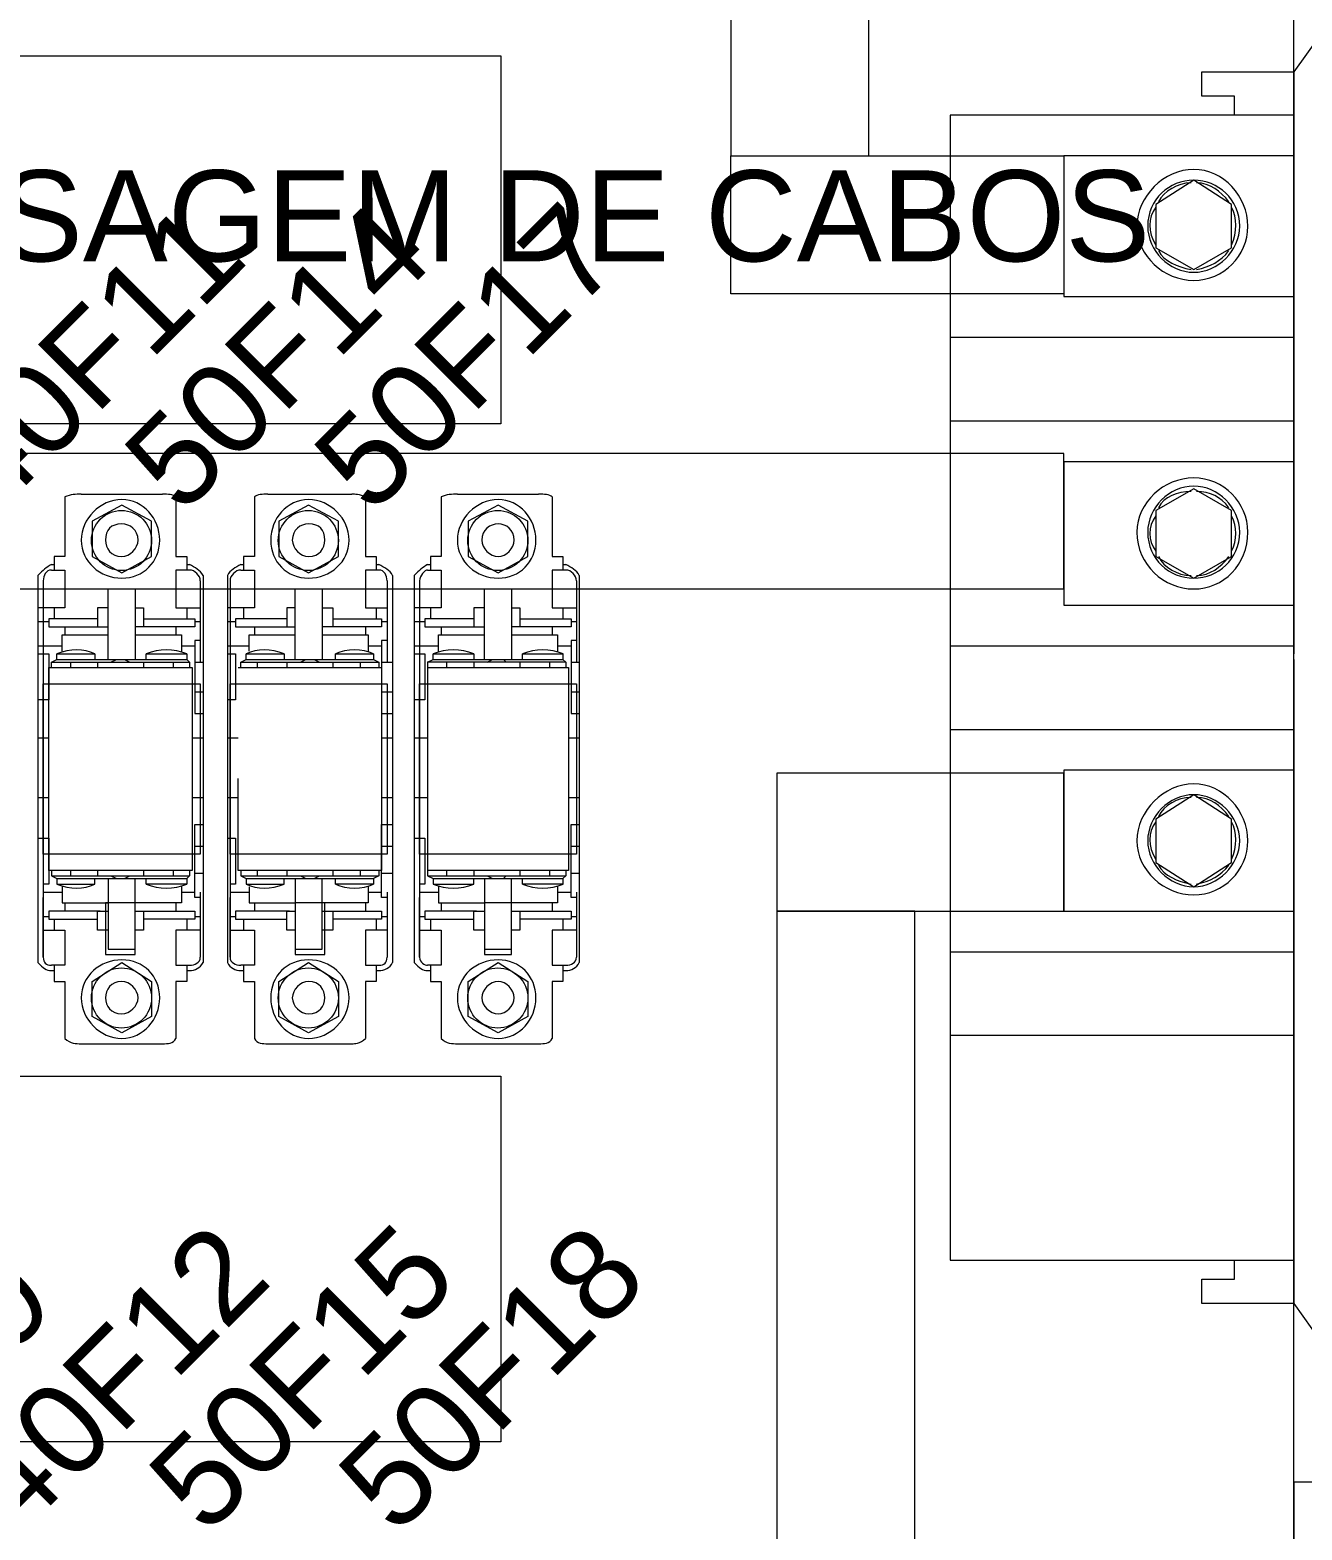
# Model space of a CAD drawing. Header units: millimetres. Extents: x 1004 to 59588, y 686 to 38112.
# Drawn here: x 17437.8 to 17714.2, y 12501.4 to 12827.4 of the extents above; entities that cross this region are included whole.
import ezdxf

# ---------------------------------------------------------------- set-up
doc = ezdxf.new("R2010")
doc.units = ezdxf.units.MM
doc.layers.add('PDF4_Geometry', color=7, linetype='Continuous')
doc.layers.add('PDF4_Text', color=7, linetype='Continuous')
doc.styles.add('PDF Arial', font='arial.ttf')

msp = doc.modelspace()

# ---------------------------------------------------------------- linework, layer by layer
at = {"layer": 'PDF4_Geometry', "lineweight": 0}
for points in [[(17293.05, 12316.48), (17712.46, 12316.48), (17712.46, 13003.54), (17293.05, 13003.54)], [(17590.11, 12800.01), (17620.11, 12800.01), (17620.11, 12917.07), (17590.11, 12917.07)], [(17590.11, 12770.01), (17590.11, 12800.01), (17662.46, 12800.01), (17662.46, 12770.01)], [(17690.69, 12794.71), (17682.46, 12789.42), (17682.46, 12780.01), (17690.69, 12775.3), (17698.93, 12780.01), (17698.93, 12789.42)], [(17307.75, 12705.89), (17662.46, 12705.89), (17662.46, 12735.3), (17307.75, 12735.3)], [(17690.69, 12727.65), (17682.46, 12722.95), (17682.46, 12712.95), (17690.69, 12708.24), (17698.93, 12712.95), (17698.93, 12722.95)], [(17600.11, 12635.89), (17662.46, 12635.89), (17662.46, 12665.89), (17600.11, 12665.89)], [(17690.69, 12661.18), (17682.46, 12655.89), (17682.46, 12646.48), (17690.69, 12641.18), (17698.93, 12646.48), (17698.93, 12655.89)], [(17630.11, 12635.89), (17600.11, 12635.89), (17600.11, 12498.83), (17630.11, 12498.83)]]:
    msp.add_lwpolyline(points, close=True, dxfattribs=at)
at = {"layer": 'PDF4_Geometry', "lineweight": 18}
for points in [[(17718.34, 12826.48), (17712.46, 12818.24)], [(17445.4, 12725.89), (17445.4, 12712.95), (17443.05, 12712.95), (17443.05, 12710.01)], [(17448.93, 12726.48), (17466.58, 12726.48)], [(17469.52, 12725.89), (17469.52, 12712.95), (17471.87, 12712.95), (17471.87, 12710.01)], [(17486.58, 12725.89), (17486.58, 12712.95), (17484.22, 12712.95), (17484.22, 12710.01)], [(17489.52, 12726.48), (17507.75, 12726.48)], [(17510.69, 12725.89), (17510.69, 12712.95), (17513.05, 12712.95), (17513.05, 12710.01)], [(17527.16, 12725.89), (17527.16, 12712.95), (17524.81, 12712.95), (17524.81, 12710.01)], [(17530.69, 12726.48), (17548.34, 12726.48)], [(17551.28, 12725.89), (17551.28, 12712.95), (17553.63, 12712.95), (17553.63, 12710.01)], [(17442.46, 12710.01), (17445.4, 12710.01), (17445.4, 12701.77), (17439.52, 12701.77)], [(17442.46, 12711.18), (17443.05, 12711.18)], [(17472.46, 12710.01), (17469.52, 12710.01), (17469.52, 12701.77), (17474.81, 12701.77)], [(17471.87, 12711.18), (17472.46, 12711.18)], [(17472.46, 12710.01), (17472.46, 12710.01)], [(17483.63, 12710.01), (17486.58, 12710.01), (17486.58, 12701.77), (17480.69, 12701.77)], [(17483.63, 12711.18), (17484.22, 12711.18)], [(17513.63, 12710.01), (17510.69, 12710.01), (17510.69, 12701.77), (17515.4, 12701.77)], [(17513.05, 12711.18), (17513.63, 12711.18)], [(17513.63, 12710.01), (17513.63, 12710.01)], [(17524.22, 12710.01), (17527.16, 12710.01), (17527.16, 12701.77), (17521.28, 12701.77)], [(17524.22, 12711.18), (17524.81, 12711.18)], [(17554.22, 12710.01), (17551.28, 12710.01), (17551.28, 12701.77), (17556.58, 12701.77)], [(17553.63, 12711.18), (17554.22, 12711.18)], [(17554.22, 12710.01), (17554.22, 12710.01)], [(17439.52, 12708.83), (17439.52, 12691.77), (17439.52, 12664.71), (17439.52, 12624.71)], [(17440.69, 12707.65), (17440.69, 12701.77)], [(17474.81, 12707.65), (17474.81, 12690.01)], [(17475.4, 12708.83), (17475.4, 12664.71), (17475.4, 12624.71)], [(17480.69, 12708.83), (17480.69, 12691.77), (17480.69, 12664.71), (17480.69, 12624.71)], [(17481.28, 12707.65), (17481.28, 12701.77)], [(17515.4, 12707.65), (17515.4, 12690.01)], [(17516.58, 12708.83), (17516.58, 12664.71), (17516.58, 12624.71)], [(17521.28, 12708.83), (17521.28, 12691.77), (17521.28, 12664.71), (17521.28, 12624.71)], [(17522.46, 12707.65), (17522.46, 12701.77)], [(17556.58, 12707.65), (17556.58, 12690.01)], [(17557.16, 12708.83), (17557.16, 12664.71), (17557.16, 12624.71)], [(17454.81, 12690.59), (17454.81, 12705.89), (17460.69, 12705.89), (17460.69, 12690.59)], [(17495.4, 12690.59), (17495.4, 12705.89), (17501.28, 12705.89), (17501.28, 12690.59)], [(17536.58, 12690.59), (17536.58, 12705.89), (17542.46, 12705.89), (17542.46, 12690.59)], [(17443.05, 12701.77), (17443.05, 12699.42)], [(17454.81, 12701.77), (17452.46, 12701.77), (17452.46, 12697.65)], [(17460.69, 12701.77), (17462.46, 12701.77), (17462.46, 12697.65)], [(17471.87, 12701.77), (17471.87, 12699.42)], [(17484.22, 12701.77), (17484.22, 12699.42)], [(17495.4, 12701.77), (17493.63, 12701.77), (17493.63, 12697.65)], [(17501.28, 12701.77), (17503.63, 12701.77), (17503.63, 12697.65)], [(17513.05, 12701.77), (17513.05, 12699.42)], [(17524.81, 12701.77), (17524.81, 12699.42)], [(17536.58, 12701.77), (17534.22, 12701.77), (17534.22, 12697.65)], [(17542.46, 12701.77), (17544.22, 12701.77), (17544.22, 12697.65)], [(17553.63, 12701.77), (17553.63, 12699.42)], [(17439.52, 12698.83), (17441.87, 12698.83)], [(17452.46, 12699.42), (17441.87, 12699.42), (17441.87, 12697.65), (17454.81, 12697.65)], [(17445.4, 12697.65), (17445.4, 12695.89)], [(17462.46, 12699.42), (17473.63, 12699.42), (17473.63, 12697.65), (17460.69, 12697.65)], [(17469.52, 12697.65), (17469.52, 12695.89)], [(17473.63, 12698.83), (17474.81, 12698.83)], [(17480.69, 12698.83), (17482.46, 12698.83)], [(17493.63, 12699.42), (17482.46, 12699.42), (17482.46, 12697.65), (17495.4, 12697.65)], [(17486.58, 12697.65), (17486.58, 12695.89)], [(17503.63, 12699.42), (17514.22, 12699.42), (17514.22, 12697.65), (17501.28, 12697.65)], [(17510.69, 12697.65), (17510.69, 12695.89)], [(17514.22, 12698.83), (17515.4, 12698.83)], [(17521.28, 12698.83), (17523.63, 12698.83)], [(17534.22, 12699.42), (17523.63, 12699.42), (17523.63, 12697.65), (17536.58, 12697.65)], [(17527.16, 12697.65), (17527.16, 12695.89)], [(17544.22, 12699.42), (17555.4, 12699.42), (17555.4, 12697.65), (17542.46, 12697.65)], [(17551.28, 12697.65), (17551.28, 12695.89)], [(17555.4, 12698.83), (17556.58, 12698.83)], [(17439.52, 12693.54), (17444.81, 12693.54)], [(17444.81, 12692.36), (17444.81, 12695.89), (17454.81, 12695.89)], [(17460.69, 12695.89), (17470.69, 12695.89), (17470.69, 12692.36)], [(17470.69, 12693.54), (17473.63, 12693.54)], [(17474.81, 12694.71), (17473.63, 12694.71), (17473.63, 12678.83), (17475.4, 12678.83)], [(17480.69, 12693.54), (17485.4, 12693.54)], [(17485.4, 12692.36), (17485.4, 12695.89), (17495.4, 12695.89)], [(17501.28, 12695.89), (17511.28, 12695.89), (17511.28, 12692.36)], [(17511.28, 12693.54), (17514.22, 12693.54)], [(17515.4, 12694.71), (17514.22, 12694.71), (17514.22, 12678.83), (17516.58, 12678.83)], [(17521.28, 12693.54), (17526.58, 12693.54)], [(17526.58, 12692.36), (17526.58, 12695.89), (17536.58, 12695.89)], [(17542.46, 12695.89), (17552.46, 12695.89), (17552.46, 12692.36)], [(17552.46, 12693.54), (17555.4, 12693.54)], [(17556.58, 12694.71), (17555.4, 12694.71), (17555.4, 12678.83), (17557.16, 12678.83)], [(17439.52, 12691.77), (17441.87, 12691.77), (17441.87, 12681.77), (17439.52, 12681.77)], [(17442.46, 12688.83), (17442.46, 12690.01), (17443.63, 12690.59), (17443.63, 12691.77), (17451.87, 12691.77), (17451.87, 12690.59)], [(17442.46, 12690.01), (17472.46, 12690.01)], [(17443.63, 12690.59), (17471.87, 12690.59)], [(17446.58, 12690.01), (17446.58, 12688.83)], [(17452.46, 12690.01), (17452.46, 12688.83)], [(17455.4, 12690.01), (17456.58, 12690.59)], [(17458.34, 12690.59), (17459.52, 12690.01)], [(17462.46, 12690.01), (17462.46, 12688.83)], [(17463.05, 12690.59), (17463.05, 12691.77), (17471.87, 12691.77), (17471.87, 12690.59), (17472.46, 12690.01), (17472.46, 12688.83)], [(17468.93, 12690.01), (17468.93, 12688.83)], [(17473.63, 12690.01), (17475.4, 12690.01)], [(17480.69, 12691.77), (17482.46, 12691.77), (17482.46, 12681.77), (17480.69, 12681.77)], [(17483.63, 12688.83), (17483.63, 12690.01), (17484.81, 12690.59), (17484.81, 12691.77), (17493.05, 12691.77), (17493.05, 12690.59)], [(17483.63, 12690.01), (17513.63, 12690.01)], [(17484.81, 12690.59), (17512.46, 12690.59)], [(17487.16, 12690.01), (17487.16, 12688.83)], [(17493.63, 12690.01), (17493.63, 12688.83)], [(17496.58, 12690.01), (17497.75, 12690.59)], [(17499.52, 12690.59), (17500.69, 12690.01)], [(17503.63, 12690.01), (17503.63, 12688.83)], [(17504.22, 12690.59), (17504.22, 12691.77), (17512.46, 12691.77), (17512.46, 12690.59), (17513.63, 12690.01), (17513.63, 12688.83)], [(17509.52, 12690.01), (17509.52, 12688.83)], [(17514.22, 12690.01), (17516.58, 12690.01)], [(17521.28, 12691.77), (17523.63, 12691.77), (17523.63, 12681.77), (17521.28, 12681.77)], [(17524.22, 12690.01), (17525.4, 12690.59), (17525.4, 12691.77), (17534.22, 12691.77), (17534.22, 12690.59)], [(17554.22, 12690.01), (17524.22, 12690.01), (17524.22, 12688.83), (17524.22, 12664.71), (17524.22, 12644.71), (17524.22, 12643.54), (17525.4, 12642.95), (17553.63, 12642.95)], [(17525.4, 12690.59), (17553.63, 12690.59)], [(17528.34, 12690.01), (17528.34, 12688.83)], [(17534.22, 12690.01), (17534.22, 12688.83)], [(17537.16, 12690.01), (17538.34, 12690.59)], [(17540.69, 12690.59), (17541.28, 12690.01)], [(17544.22, 12690.01), (17544.22, 12688.83)], [(17544.81, 12690.59), (17544.81, 12691.77), (17553.63, 12691.77), (17553.63, 12690.59), (17554.22, 12690.01), (17554.22, 12688.83)], [(17550.69, 12690.01), (17550.69, 12688.83)], [(17555.4, 12690.01), (17557.16, 12690.01)], [(17483.05, 12688.83), (17514.22, 12688.83), (17514.22, 12664.71), (17514.22, 12644.71), (17483.05, 12644.71), (17483.05, 12664.71)], [(17524.22, 12688.83), (17554.81, 12688.83), (17554.81, 12664.71), (17554.81, 12644.71), (17524.22, 12644.71)], [(17473.63, 12683.54), (17475.4, 12683.54)], [(17514.22, 12683.54), (17516.58, 12683.54)], [(17555.4, 12683.54), (17557.16, 12683.54)], [(17439.52, 12673.54), (17441.87, 12673.54)], [(17473.05, 12673.54), (17475.4, 12673.54)], [(17480.69, 12673.54), (17483.05, 12673.54)], [(17514.22, 12673.54), (17516.58, 12673.54)], [(17521.28, 12673.54), (17524.22, 12673.54)], [(17554.81, 12673.54), (17557.16, 12673.54)], [(17439.52, 12660.59), (17441.87, 12660.59)], [(17473.05, 12660.59), (17475.4, 12660.59)], [(17480.69, 12660.59), (17483.05, 12660.59)], [(17514.22, 12660.59), (17516.58, 12660.59)], [(17521.28, 12660.59), (17524.22, 12660.59)], [(17554.81, 12660.59), (17557.16, 12660.59)], [(17474.81, 12638.83), (17473.63, 12638.83), (17473.63, 12654.71), (17475.4, 12654.71)], [(17515.4, 12638.83), (17514.22, 12638.83), (17514.22, 12654.71), (17516.58, 12654.71)], [(17556.58, 12638.83), (17555.4, 12638.83), (17555.4, 12654.71), (17557.16, 12654.71)], [(17439.52, 12651.77), (17441.87, 12651.77), (17441.87, 12641.77), (17440.69, 12641.77), (17440.69, 12625.89), (17440.69, 12638.83)], [(17480.69, 12651.77), (17482.46, 12651.77), (17482.46, 12641.77), (17481.28, 12641.77), (17481.28, 12625.89), (17481.28, 12638.83)], [(17521.28, 12651.77), (17523.63, 12651.77), (17523.63, 12641.77), (17522.46, 12641.77), (17522.46, 12625.89), (17522.46, 12638.83)], [(17473.63, 12650.01), (17475.4, 12650.01)], [(17514.22, 12650.01), (17516.58, 12650.01)], [(17555.4, 12650.01), (17557.16, 12650.01)], [(17442.46, 12644.71), (17442.46, 12643.54), (17443.63, 12642.95), (17471.87, 12642.95)], [(17446.58, 12644.71), (17446.58, 12643.54)], [(17452.46, 12644.71), (17452.46, 12643.54)], [(17462.46, 12644.71), (17462.46, 12643.54)], [(17472.46, 12644.71), (17472.46, 12643.54), (17471.87, 12642.95), (17471.87, 12641.77), (17463.05, 12641.77), (17463.05, 12642.95)], [(17468.93, 12644.71), (17468.93, 12643.54)], [(17473.63, 12644.12), (17475.4, 12644.12)], [(17483.63, 12644.71), (17483.63, 12643.54), (17484.81, 12642.95), (17512.46, 12642.95)], [(17487.16, 12644.71), (17487.16, 12643.54)], [(17493.63, 12644.71), (17493.63, 12643.54)], [(17503.63, 12644.71), (17503.63, 12643.54)], [(17513.63, 12644.71), (17513.63, 12643.54), (17512.46, 12642.95), (17512.46, 12641.77), (17504.22, 12641.77), (17504.22, 12642.95)], [(17509.52, 12644.71), (17509.52, 12643.54)], [(17514.22, 12644.12), (17516.58, 12644.12)], [(17528.34, 12644.71), (17528.34, 12643.54)], [(17534.22, 12644.71), (17534.22, 12643.54)], [(17544.22, 12644.71), (17544.22, 12643.54)], [(17554.22, 12644.71), (17554.22, 12643.54), (17553.63, 12642.95), (17553.63, 12641.77), (17544.81, 12641.77), (17544.81, 12642.95)], [(17550.69, 12644.71), (17550.69, 12643.54)], [(17555.4, 12644.12), (17557.16, 12644.12)], [(17442.46, 12643.54), (17472.46, 12643.54)], [(17443.63, 12642.95), (17443.63, 12641.77), (17451.87, 12641.77), (17451.87, 12642.95)], [(17444.81, 12641.18), (17444.81, 12637.65), (17454.81, 12637.65)], [(17470.69, 12641.18), (17470.69, 12637.65), (17460.69, 12637.65), (17454.22, 12637.65), (17454.22, 12626.48), (17460.69, 12626.48), (17460.69, 12637.65)], [(17454.81, 12642.95), (17454.81, 12627.65), (17460.69, 12627.65), (17460.69, 12642.95)], [(17455.4, 12643.54), (17456.58, 12642.95)], [(17458.34, 12642.95), (17459.52, 12643.54)], [(17483.63, 12643.54), (17513.63, 12643.54)], [(17484.81, 12642.95), (17484.81, 12641.77), (17493.05, 12641.77), (17493.05, 12642.95)], [(17485.4, 12641.18), (17485.4, 12637.65), (17495.4, 12637.65), (17495.4, 12626.48), (17501.87, 12626.48), (17501.87, 12637.65), (17495.4, 12637.65)], [(17495.4, 12642.95), (17495.4, 12627.65), (17501.28, 12627.65), (17501.28, 12642.95)], [(17496.58, 12643.54), (17497.75, 12642.95)], [(17499.52, 12642.95), (17500.69, 12643.54)], [(17511.28, 12641.18), (17511.28, 12637.65), (17501.28, 12637.65)], [(17524.22, 12643.54), (17554.22, 12643.54)], [(17525.4, 12642.95), (17525.4, 12641.77), (17534.22, 12641.77), (17534.22, 12642.95)], [(17526.58, 12641.18), (17526.58, 12637.65), (17536.58, 12637.65), (17536.58, 12626.48), (17542.46, 12626.48), (17542.46, 12637.65)], [(17536.58, 12642.95), (17536.58, 12627.65), (17542.46, 12627.65), (17542.46, 12642.95)], [(17552.46, 12641.18), (17552.46, 12637.65), (17542.46, 12637.65), (17536.58, 12637.65)], [(17537.16, 12643.54), (17538.34, 12642.95)], [(17540.69, 12642.95), (17541.28, 12643.54)], [(17440.69, 12640.01), (17444.81, 12640.01)], [(17445.4, 12637.65), (17445.4, 12635.89)], [(17469.52, 12637.65), (17469.52, 12635.89)], [(17470.69, 12640.01), (17473.63, 12640.01)], [(17474.81, 12640.01), (17474.81, 12625.89)], [(17481.28, 12640.01), (17485.4, 12640.01)], [(17486.58, 12637.65), (17486.58, 12635.89)], [(17510.69, 12637.65), (17510.69, 12635.89)], [(17511.28, 12640.01), (17514.22, 12640.01)], [(17515.4, 12640.01), (17515.4, 12625.89)], [(17522.46, 12640.01), (17526.58, 12640.01)], [(17527.16, 12637.65), (17527.16, 12635.89)], [(17551.28, 12637.65), (17551.28, 12635.89)], [(17552.46, 12640.01), (17555.4, 12640.01)], [(17556.58, 12640.01), (17556.58, 12625.89)], [(17440.69, 12634.71), (17441.87, 12634.71)], [(17453.05, 12635.89), (17441.87, 12635.89), (17441.87, 12634.12), (17452.46, 12634.12)], [(17454.81, 12631.77), (17452.46, 12631.77), (17452.46, 12635.89), (17454.81, 12635.89)], [(17460.69, 12635.89), (17462.46, 12635.89), (17462.46, 12631.77), (17460.69, 12631.77)], [(17461.87, 12635.89), (17473.63, 12635.89), (17473.63, 12634.12), (17462.46, 12634.12)], [(17473.63, 12634.71), (17474.81, 12634.71)], [(17481.28, 12634.71), (17482.46, 12634.71)], [(17494.22, 12635.89), (17482.46, 12635.89), (17482.46, 12634.12), (17493.63, 12634.12)], [(17495.4, 12631.77), (17493.63, 12631.77), (17493.63, 12635.89), (17495.4, 12635.89)], [(17501.28, 12635.89), (17503.63, 12635.89), (17503.63, 12631.77), (17501.28, 12631.77)], [(17503.05, 12635.89), (17514.22, 12635.89), (17514.22, 12634.12), (17503.63, 12634.12)], [(17514.22, 12634.71), (17515.4, 12634.71)], [(17522.46, 12634.71), (17523.63, 12634.71)], [(17534.81, 12635.89), (17523.63, 12635.89), (17523.63, 12634.12), (17534.22, 12634.12)], [(17536.58, 12631.77), (17534.22, 12631.77), (17534.22, 12635.89), (17536.58, 12635.89)], [(17542.46, 12635.89), (17544.22, 12635.89), (17544.22, 12631.77), (17542.46, 12631.77)], [(17543.63, 12635.89), (17555.4, 12635.89), (17555.4, 12634.12), (17544.22, 12634.12)], [(17555.4, 12634.71), (17556.58, 12634.71)], [(17440.69, 12631.77), (17445.4, 12631.77), (17445.4, 12624.12), (17442.46, 12624.12)], [(17443.05, 12634.12), (17443.05, 12631.77)], [(17474.81, 12631.77), (17469.52, 12631.77), (17469.52, 12624.12), (17472.46, 12624.12)], [(17471.87, 12634.12), (17471.87, 12631.77)], [(17481.28, 12631.77), (17486.58, 12631.77), (17486.58, 12624.12), (17483.63, 12624.12)], [(17484.22, 12634.12), (17484.22, 12631.77)], [(17515.4, 12631.77), (17510.69, 12631.77), (17510.69, 12624.12), (17513.63, 12624.12)], [(17513.05, 12634.12), (17513.05, 12631.77)], [(17522.46, 12631.77), (17527.16, 12631.77), (17527.16, 12624.12), (17524.22, 12624.12)], [(17524.81, 12634.12), (17524.81, 12631.77)], [(17556.58, 12631.77), (17551.28, 12631.77), (17551.28, 12624.12), (17554.22, 12624.12)], [(17553.63, 12634.12), (17553.63, 12631.77)], [(17442.46, 12622.95), (17443.05, 12622.95)], [(17443.05, 12624.12), (17443.05, 12620.59), (17445.4, 12620.59), (17445.4, 12608.24)], [(17471.87, 12624.12), (17471.87, 12620.59), (17469.52, 12620.59), (17469.52, 12608.24)], [(17471.87, 12622.95), (17472.46, 12622.95)], [(17483.63, 12622.95), (17484.22, 12622.95)], [(17484.22, 12624.12), (17484.22, 12620.59), (17486.58, 12620.59), (17486.58, 12608.24)], [(17513.05, 12624.12), (17513.05, 12620.59), (17510.69, 12620.59), (17510.69, 12608.24)], [(17513.05, 12622.95), (17513.63, 12622.95)], [(17524.22, 12622.95), (17524.81, 12622.95)], [(17524.81, 12624.12), (17524.81, 12620.59), (17527.16, 12620.59), (17527.16, 12608.24)], [(17553.63, 12624.12), (17553.63, 12620.59), (17551.28, 12620.59), (17551.28, 12608.24)], [(17553.63, 12622.95), (17554.22, 12622.95)], [(17448.93, 12607.07), (17466.58, 12607.07)], [(17489.52, 12607.07), (17507.75, 12607.07)], [(17530.69, 12607.07), (17548.34, 12607.07)], [(17712.46, 12599.42), (17712.46, 12550.59), (17718.34, 12542.36)], [(18031.28, 12511.77), (17712.46, 12511.77), (17712.46, 12321.77)]]:
    msp.add_lwpolyline(points, dxfattribs=at)
for points in [[(17319.52, 12741.77), (17319.52, 12821.77), (17540.11, 12821.77), (17540.11, 12741.77)], [(17637.75, 12760.59), (17712.46, 12760.59), (17712.46, 12808.83), (17637.75, 12808.83)], [(17637.75, 12694.71), (17637.75, 12560.01), (17712.46, 12560.01), (17712.46, 12808.83), (17637.75, 12808.83)], [(17662.46, 12769.42), (17712.46, 12769.42), (17712.46, 12800.01), (17662.46, 12800.01)], [(17712.46, 12693.54), (17712.46, 12742.36), (17637.75, 12742.36), (17637.75, 12693.54)], [(17662.46, 12702.36), (17712.46, 12702.36), (17712.46, 12733.54), (17662.46, 12733.54)], [(17451.28, 12712.95), (17457.75, 12709.42), (17464.22, 12712.95), (17464.22, 12720.59), (17457.75, 12724.12), (17451.28, 12720.59)], [(17491.87, 12712.95), (17498.34, 12709.42), (17504.81, 12712.95), (17504.81, 12720.59), (17498.34, 12724.12), (17491.87, 12720.59)], [(17533.05, 12712.95), (17539.52, 12709.42), (17545.99, 12712.95), (17545.99, 12720.59), (17539.52, 12724.12), (17533.05, 12720.59)], [(17441.87, 12644.71), (17441.87, 12664.71), (17441.87, 12688.83), (17473.05, 12688.83), (17473.05, 12664.71), (17473.05, 12644.71)], [(17440.69, 12648.24), (17440.69, 12685.3), (17474.81, 12685.3), (17474.81, 12648.24)], [(17481.28, 12648.24), (17481.28, 12685.3), (17515.4, 12685.3), (17515.4, 12648.24)], [(17522.46, 12648.24), (17522.46, 12685.3), (17556.58, 12685.3), (17556.58, 12648.24)], [(17637.75, 12627.07), (17712.46, 12627.07), (17712.46, 12675.3), (17637.75, 12675.3)], [(17662.46, 12635.89), (17712.46, 12635.89), (17712.46, 12666.48), (17662.46, 12666.48)], [(17451.28, 12612.95), (17451.28, 12620.59), (17457.75, 12624.71), (17464.22, 12620.59), (17464.22, 12612.95), (17457.75, 12609.42)], [(17491.87, 12612.95), (17491.87, 12620.59), (17498.34, 12624.71), (17504.81, 12620.59), (17504.81, 12612.95), (17498.34, 12609.42)], [(17533.05, 12612.95), (17533.05, 12620.59), (17539.52, 12624.71), (17545.99, 12620.59), (17545.99, 12612.95), (17539.52, 12609.42)], [(17637.75, 12560.01), (17712.46, 12560.01), (17712.46, 12608.83), (17637.75, 12608.83)], [(17319.52, 12520.59), (17319.52, 12600.01), (17540.11, 12600.01), (17540.11, 12520.59)]]:
    msp.add_lwpolyline(points, close=True, dxfattribs=at)
at = {"layer": 'PDF4_Geometry', "lineweight": 0}
for points in [[(17699.52, 12808.83), (17699.52, 12812.95), (17692.46, 12812.95), (17692.46, 12818.24), (17712.46, 12818.24), (17712.46, 12691.77)], [(17712.46, 12690.59), (17712.46, 12550.59), (17692.46, 12550.59), (17692.46, 12555.89), (17699.52, 12555.89), (17699.52, 12560.01)]]:
    msp.add_lwpolyline(points, dxfattribs=at)
at = {"layer": 'PDF4_Geometry', "lineweight": 5}
for points in [[(17440.69, 12706.48), (17440.69, 12627.07)], [(17481.28, 12706.48), (17481.28, 12627.07)], [(17522.46, 12706.48), (17522.46, 12627.07)], [(17439.52, 12704.12), (17439.52, 12624.71)], [(17480.69, 12704.12), (17480.69, 12624.71)], [(17521.28, 12704.12), (17521.28, 12624.71)]]:
    msp.add_lwpolyline(points, dxfattribs=at)
at = {"layer": 'PDF4_Geometry', "lineweight": 18}
for centre in [(17457.7, 12716.42), (17498.28, 12716.42), (17539.46, 12716.42), (17457.7, 12617.01), (17498.28, 12617.01), (17539.46, 12617.01)]:
    msp.add_circle(centre, 6.53, dxfattribs=at)
at = {"layer": 'PDF4_Geometry', "lineweight": 0}
for centre, radius, start, end in [((17690.66, 12784.75), 11.8, 270.1677, 359.8323), ((17690.66, 12718.21), 11.8, 0.1677, 89.8323), ((17691.09, 12717.95), 8.73, 334.0108, 25.9892), ((17690.66, 12651.22), 11.8, 270.1677, 359.8323)]:
    msp.add_arc(centre, radius, start, end, dxfattribs=at)
at = {"layer": 'PDF4_Geometry', "lineweight": 18}
for centre, start, end in [((17467.46, 12681.18), 67.3801, 112.6199), ((17529.81, 12681.18), 67.3801, 112.6199), ((17549.22, 12681.18), 67.3801, 112.6199), ((17467.46, 12652.36), 247.3801, 292.6199), ((17529.81, 12652.36), 247.3801, 292.6199), ((17549.22, 12652.36), 247.3801, 292.6199)]:
    msp.add_arc(centre, 11.47, start, end, dxfattribs=at)
at = {"layer": 'PDF4_Geometry', "lineweight": 0}
for points in [[(17690.69, 12797.07), (17684.22, 12797.07), (17678.34, 12791.18), (17678.34, 12784.71)], [(17690.69, 12794.71), (17685.4, 12794.71), (17680.69, 12790.59), (17680.69, 12784.71)], [(17690.11, 12794.12), (17687.16, 12794.12), (17684.22, 12792.36), (17683.05, 12790.01)], [(17702.46, 12784.71), (17702.46, 12791.18), (17697.16, 12797.07), (17690.69, 12797.07)], [(17700.69, 12784.71), (17700.69, 12790.59), (17695.99, 12794.71), (17690.69, 12794.71)], [(17698.34, 12790.01), (17696.58, 12792.36), (17694.22, 12794.12), (17691.28, 12794.12)], [(17682.46, 12788.83), (17680.69, 12786.48), (17680.69, 12783.54), (17682.46, 12780.59)], [(17698.93, 12780.59), (17700.11, 12783.54), (17700.11, 12786.48), (17698.93, 12788.83)], [(17678.34, 12784.71), (17678.34, 12778.24), (17684.22, 12772.95), (17690.69, 12772.95)], [(17680.69, 12784.71), (17680.69, 12779.42), (17685.4, 12774.71), (17690.69, 12774.71)], [(17690.69, 12774.71), (17695.99, 12774.71), (17700.69, 12779.42), (17700.69, 12784.71)], [(17683.05, 12779.42), (17684.22, 12777.07), (17687.16, 12775.89), (17690.11, 12775.3)], [(17691.28, 12775.3), (17694.22, 12775.89), (17696.58, 12777.07), (17698.34, 12779.42)], [(17690.69, 12730.01), (17684.22, 12730.01), (17678.34, 12724.71), (17678.34, 12718.24)], [(17690.69, 12728.24), (17685.4, 12728.24), (17680.69, 12723.54), (17680.69, 12718.24)], [(17690.11, 12727.07), (17687.16, 12727.07), (17684.22, 12725.89), (17683.05, 12723.54)], [(17700.69, 12718.24), (17700.69, 12723.54), (17695.99, 12728.24), (17690.69, 12728.24)], [(17698.34, 12723.54), (17696.58, 12725.89), (17694.22, 12727.07), (17691.28, 12727.07)], [(17682.46, 12721.77), (17680.69, 12719.42), (17680.69, 12716.48), (17682.46, 12714.12)], [(17678.34, 12718.24), (17678.34, 12711.18), (17684.22, 12705.89), (17690.69, 12705.89)], [(17680.69, 12718.24), (17680.69, 12712.36), (17685.4, 12708.24), (17690.69, 12708.24)], [(17690.69, 12705.89), (17697.16, 12705.89), (17702.46, 12711.18), (17702.46, 12718.24)], [(17690.69, 12708.24), (17695.99, 12708.24), (17700.69, 12712.36), (17700.69, 12718.24)], [(17683.05, 12712.95), (17684.22, 12710.59), (17687.16, 12708.83), (17690.11, 12708.83)], [(17691.28, 12708.83), (17694.22, 12708.83), (17696.58, 12710.59), (17698.34, 12712.95)], [(17690.69, 12663.54), (17684.22, 12663.54), (17678.34, 12657.65), (17678.34, 12651.18)], [(17690.69, 12661.18), (17685.4, 12661.18), (17680.69, 12656.48), (17680.69, 12651.18)], [(17690.11, 12660.59), (17687.16, 12660.59), (17684.22, 12658.83), (17683.05, 12656.48)], [(17702.46, 12651.18), (17702.46, 12657.65), (17697.16, 12663.54), (17690.69, 12663.54)], [(17700.69, 12651.18), (17700.69, 12656.48), (17695.99, 12661.18), (17690.69, 12661.18)], [(17698.34, 12656.48), (17696.58, 12658.83), (17694.22, 12660.59), (17691.28, 12660.59)], [(17682.46, 12655.3), (17680.69, 12652.95), (17680.69, 12650.01), (17682.46, 12647.07)], [(17698.93, 12647.07), (17700.11, 12650.01), (17700.11, 12652.95), (17698.93, 12655.3)], [(17678.34, 12651.18), (17678.34, 12644.71), (17684.22, 12639.42), (17690.69, 12639.42)], [(17680.69, 12651.18), (17680.69, 12645.89), (17685.4, 12641.18), (17690.69, 12641.18)], [(17690.69, 12641.18), (17695.99, 12641.18), (17700.69, 12645.89), (17700.69, 12651.18)], [(17683.05, 12645.89), (17684.22, 12643.54), (17687.16, 12642.36), (17690.11, 12641.77)], [(17691.28, 12641.77), (17694.22, 12642.36), (17696.58, 12643.54), (17698.34, 12645.89)]]:
    msp.add_open_spline(points, degree=3, dxfattribs=at)
at = {"layer": 'PDF4_Geometry', "lineweight": 18}
for points in [[(17448.93, 12726.48), (17447.75, 12726.48), (17446.58, 12726.48), (17445.4, 12725.89)], [(17469.52, 12725.89), (17468.93, 12726.48), (17467.75, 12726.48), (17466.58, 12726.48)], [(17489.52, 12726.48), (17488.34, 12726.48), (17487.16, 12726.48), (17486.58, 12725.89)], [(17510.69, 12725.89), (17509.52, 12726.48), (17508.34, 12726.48), (17507.75, 12726.48)], [(17530.69, 12726.48), (17529.52, 12726.48), (17528.34, 12726.48), (17527.16, 12725.89)], [(17551.28, 12725.89), (17550.69, 12726.48), (17549.52, 12726.48), (17548.34, 12726.48)], [(17457.75, 12725.3), (17453.05, 12725.3), (17448.93, 12721.18), (17448.93, 12716.48)], [(17465.99, 12716.48), (17465.99, 12721.18), (17462.46, 12725.3), (17457.75, 12725.3)], [(17498.34, 12725.3), (17493.63, 12725.3), (17490.11, 12721.18), (17490.11, 12716.48)], [(17507.16, 12716.48), (17507.16, 12721.18), (17503.05, 12725.3), (17498.34, 12725.3)], [(17539.52, 12725.3), (17534.81, 12725.3), (17530.69, 12721.18), (17530.69, 12716.48)], [(17547.75, 12716.48), (17547.75, 12721.18), (17544.22, 12725.3), (17539.52, 12725.3)], [(17457.75, 12720.01), (17455.4, 12720.01), (17454.22, 12718.83), (17454.22, 12716.48)], [(17461.28, 12716.48), (17461.28, 12718.83), (17459.52, 12720.01), (17457.75, 12720.01)], [(17498.34, 12720.01), (17496.58, 12720.01), (17494.81, 12718.83), (17494.81, 12716.48)], [(17501.87, 12716.48), (17501.87, 12718.83), (17500.69, 12720.01), (17498.34, 12720.01)], [(17539.52, 12720.01), (17537.75, 12720.01), (17535.99, 12718.83), (17535.99, 12716.48)], [(17543.05, 12716.48), (17543.05, 12718.83), (17541.28, 12720.01), (17539.52, 12720.01)], [(17448.93, 12716.48), (17448.93, 12711.77), (17453.05, 12708.24), (17457.75, 12708.24)], [(17454.22, 12716.48), (17454.22, 12714.71), (17455.4, 12712.95), (17457.75, 12712.95)], [(17457.75, 12708.24), (17462.46, 12708.24), (17465.99, 12711.77), (17465.99, 12716.48)], [(17457.75, 12712.95), (17459.52, 12712.95), (17461.28, 12714.71), (17461.28, 12716.48)], [(17490.11, 12716.48), (17490.11, 12711.77), (17493.63, 12708.24), (17498.34, 12708.24)], [(17494.81, 12716.48), (17494.81, 12714.71), (17496.58, 12712.95), (17498.34, 12712.95)], [(17498.34, 12708.24), (17503.05, 12708.24), (17507.16, 12711.77), (17507.16, 12716.48)], [(17498.34, 12712.95), (17500.69, 12712.95), (17501.87, 12714.71), (17501.87, 12716.48)], [(17530.69, 12716.48), (17530.69, 12711.77), (17534.81, 12708.24), (17539.52, 12708.24)], [(17535.99, 12716.48), (17535.99, 12714.71), (17537.75, 12712.95), (17539.52, 12712.95)], [(17539.52, 12708.24), (17544.22, 12708.24), (17547.75, 12711.77), (17547.75, 12716.48)], [(17539.52, 12712.95), (17541.28, 12712.95), (17543.05, 12714.71), (17543.05, 12716.48)], [(17442.46, 12711.18), (17441.28, 12710.59), (17440.69, 12710.01), (17439.52, 12708.83)], [(17442.46, 12710.01), (17441.28, 12710.01), (17440.69, 12708.83), (17440.69, 12707.65)], [(17475.4, 12708.83), (17474.81, 12710.01), (17473.63, 12710.59), (17472.46, 12711.18)], [(17474.81, 12707.65), (17474.81, 12708.83), (17473.63, 12710.01), (17472.46, 12710.01)], [(17483.63, 12711.18), (17482.46, 12710.59), (17481.28, 12710.01), (17480.69, 12708.83)], [(17483.63, 12710.01), (17482.46, 12710.01), (17481.28, 12708.83), (17481.28, 12707.65)], [(17516.58, 12708.83), (17515.99, 12710.01), (17514.81, 12710.59), (17513.63, 12711.18)], [(17515.4, 12707.65), (17515.4, 12708.83), (17514.81, 12710.01), (17513.63, 12710.01)], [(17524.22, 12711.18), (17523.05, 12710.59), (17522.46, 12710.01), (17521.28, 12708.83)], [(17524.22, 12710.01), (17523.63, 12710.01), (17522.46, 12708.83), (17522.46, 12707.65)], [(17557.16, 12708.83), (17556.58, 12710.01), (17555.4, 12710.59), (17554.22, 12711.18)], [(17556.58, 12707.65), (17556.58, 12708.83), (17555.4, 12710.01), (17554.22, 12710.01)], [(17451.87, 12691.77), (17449.52, 12692.95), (17446.58, 12692.95), (17443.63, 12691.77)], [(17493.05, 12691.77), (17490.11, 12692.95), (17487.16, 12692.95), (17484.81, 12691.77)], [(17512.46, 12691.77), (17510.11, 12692.95), (17506.58, 12692.95), (17504.22, 12691.77)], [(17443.63, 12641.77), (17446.58, 12640.59), (17449.52, 12640.59), (17451.87, 12641.77)], [(17484.81, 12641.77), (17487.16, 12640.59), (17490.11, 12640.59), (17493.05, 12641.77)], [(17504.22, 12641.77), (17506.58, 12640.59), (17510.11, 12640.59), (17512.46, 12641.77)], [(17439.52, 12624.71), (17440.69, 12623.54), (17441.28, 12622.95), (17442.46, 12622.95)], [(17440.69, 12625.89), (17440.69, 12624.71), (17441.28, 12624.12), (17442.46, 12624.12)], [(17457.75, 12625.3), (17453.05, 12625.3), (17448.93, 12621.77), (17448.93, 12617.07)], [(17465.99, 12617.07), (17465.99, 12621.77), (17462.46, 12625.3), (17457.75, 12625.3)], [(17472.46, 12624.12), (17473.63, 12624.12), (17474.81, 12624.71), (17474.81, 12625.89)], [(17472.46, 12622.95), (17473.63, 12622.95), (17474.81, 12623.54), (17475.4, 12624.71)], [(17480.69, 12624.71), (17481.28, 12623.54), (17482.46, 12622.95), (17483.63, 12622.95)], [(17481.28, 12625.89), (17481.28, 12624.71), (17482.46, 12624.12), (17483.63, 12624.12)], [(17498.34, 12625.3), (17493.63, 12625.3), (17490.11, 12621.77), (17490.11, 12617.07)], [(17507.16, 12617.07), (17507.16, 12621.77), (17503.05, 12625.3), (17498.34, 12625.3)], [(17513.63, 12624.12), (17514.81, 12624.12), (17515.4, 12624.71), (17515.4, 12625.89)], [(17513.63, 12622.95), (17514.81, 12622.95), (17515.99, 12623.54), (17516.58, 12624.71)], [(17521.28, 12624.71), (17522.46, 12623.54), (17523.05, 12622.95), (17524.22, 12622.95)], [(17522.46, 12625.89), (17522.46, 12624.71), (17523.63, 12624.12), (17524.22, 12624.12)], [(17539.52, 12625.3), (17534.81, 12625.3), (17530.69, 12621.77), (17530.69, 12617.07)], [(17547.75, 12617.07), (17547.75, 12621.77), (17544.22, 12625.3), (17539.52, 12625.3)], [(17554.22, 12624.12), (17555.4, 12624.12), (17556.58, 12624.71), (17556.58, 12625.89)], [(17554.22, 12622.95), (17555.4, 12622.95), (17556.58, 12623.54), (17557.16, 12624.71)], [(17457.75, 12620.59), (17455.4, 12620.59), (17454.22, 12618.83), (17454.22, 12617.07)], [(17461.28, 12617.07), (17461.28, 12618.83), (17459.52, 12620.59), (17457.75, 12620.59)], [(17498.34, 12620.59), (17496.58, 12620.59), (17494.81, 12618.83), (17494.81, 12617.07)], [(17501.87, 12617.07), (17501.87, 12618.83), (17500.69, 12620.59), (17498.34, 12620.59)], [(17539.52, 12620.59), (17537.75, 12620.59), (17535.99, 12618.83), (17535.99, 12617.07)], [(17543.05, 12617.07), (17543.05, 12618.83), (17541.28, 12620.59), (17539.52, 12620.59)], [(17448.93, 12617.07), (17448.93, 12612.36), (17453.05, 12608.24), (17457.75, 12608.24)], [(17454.22, 12617.07), (17454.22, 12615.3), (17455.4, 12613.54), (17457.75, 12613.54)], [(17457.75, 12613.54), (17459.52, 12613.54), (17461.28, 12615.3), (17461.28, 12617.07)], [(17457.75, 12608.24), (17462.46, 12608.24), (17465.99, 12612.36), (17465.99, 12617.07)], [(17490.11, 12617.07), (17490.11, 12612.36), (17493.63, 12608.24), (17498.34, 12608.24)], [(17494.81, 12617.07), (17494.81, 12615.3), (17496.58, 12613.54), (17498.34, 12613.54)], [(17498.34, 12613.54), (17500.69, 12613.54), (17501.87, 12615.3), (17501.87, 12617.07)], [(17498.34, 12608.24), (17503.05, 12608.24), (17507.16, 12612.36), (17507.16, 12617.07)], [(17530.69, 12617.07), (17530.69, 12612.36), (17534.81, 12608.24), (17539.52, 12608.24)], [(17535.99, 12617.07), (17535.99, 12615.3), (17537.75, 12613.54), (17539.52, 12613.54)], [(17539.52, 12613.54), (17541.28, 12613.54), (17543.05, 12615.3), (17543.05, 12617.07)], [(17539.52, 12608.24), (17544.22, 12608.24), (17547.75, 12612.36), (17547.75, 12617.07)], [(17445.4, 12608.24), (17446.58, 12607.07), (17447.75, 12607.07), (17448.93, 12607.07)], [(17466.58, 12607.07), (17467.75, 12607.07), (17468.93, 12607.07), (17469.52, 12608.24)], [(17486.58, 12608.24), (17487.16, 12607.07), (17488.34, 12607.07), (17489.52, 12607.07)], [(17507.75, 12607.07), (17508.34, 12607.07), (17509.52, 12607.07), (17510.69, 12608.24)], [(17527.16, 12608.24), (17528.34, 12607.07), (17529.52, 12607.07), (17530.69, 12607.07)], [(17548.34, 12607.07), (17549.52, 12607.07), (17550.69, 12607.07), (17551.28, 12608.24)]]:
    msp.add_open_spline(points, degree=3, dxfattribs=at)

# ---------------------------------------------------------------- texts
at = {"layer": 'PDF4_Text', "insert": (17234.23, 12776.81), "char_height": 19.7903, "attachment_point": 7, "style": 'PDF Arial'}
msp.add_mtext('RASGO P/ PASSAGEM DE CABOS', dxfattribs=at)
at = {"layer": 'PDF4_Text', "char_height": 19.79, "attachment_point": 7, "rotation": 45, "style": 'PDF Arial'}
for s, insert in [('50F14', (17470.99, 12721.48)), ('50F17', (17512.17, 12721.48)), ('40F11', (17430.4, 12721.48)), ('40F12', (17435.7, 12499.71)), ('50F15', (17476.29, 12499.71)), ('50F18', (17517.49, 12499.68)), ('40F9', (17399.82, 12505.01))]:
    msp.add_mtext(s, dxfattribs=dict(at, insert=insert))

doc.saveas('drawing.dxf')
